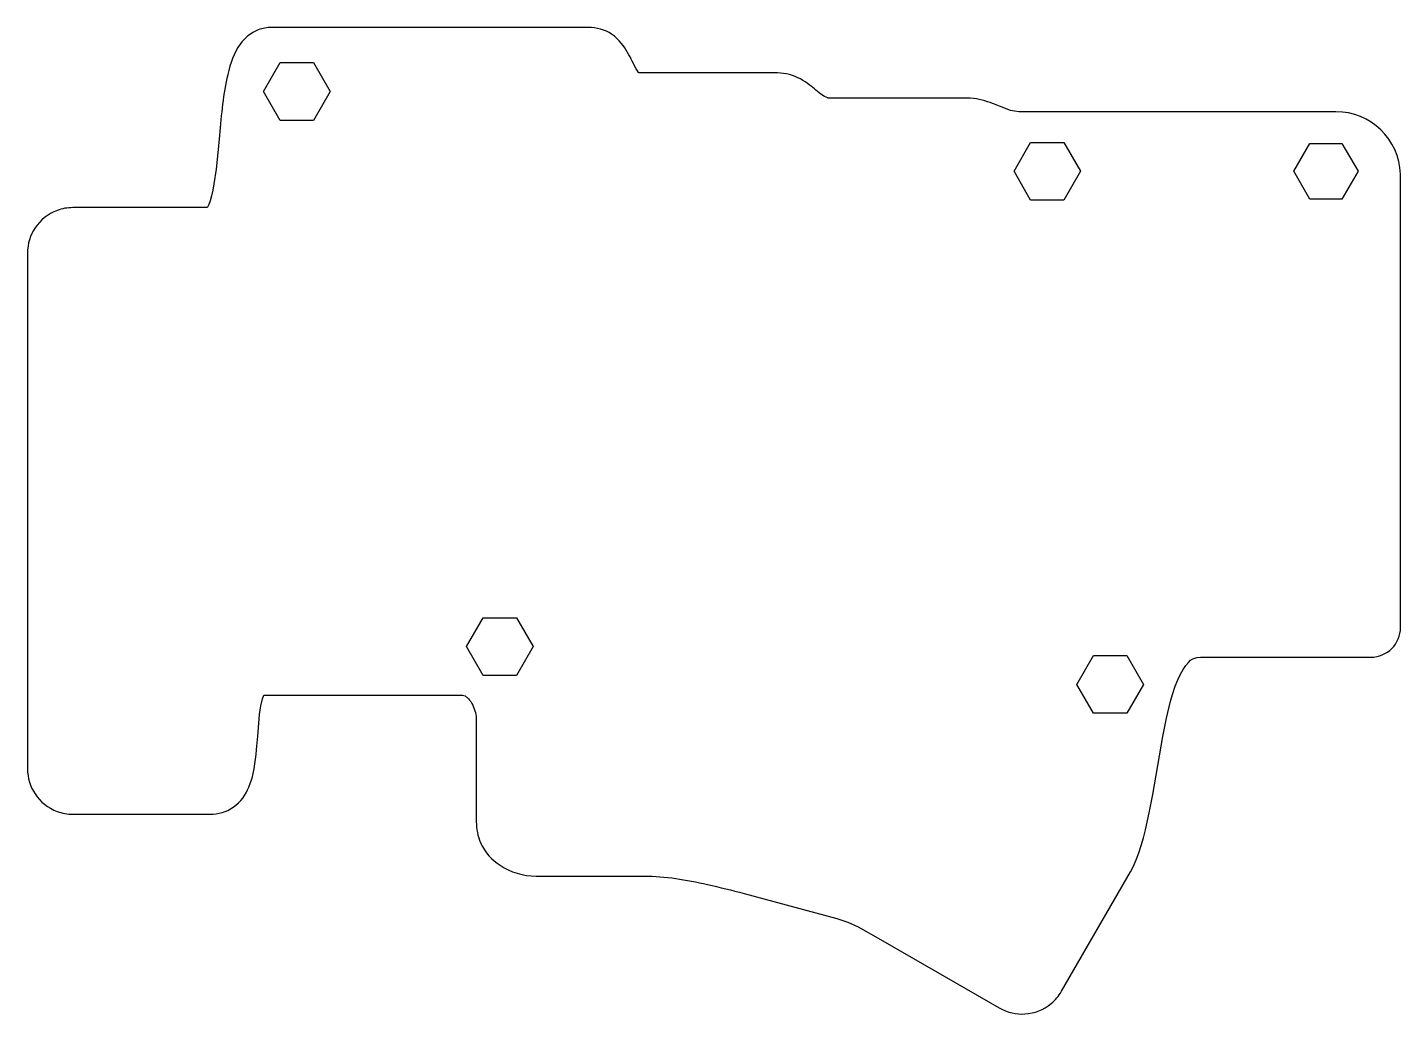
# Model space of a CAD drawing. Header units: millimetres. Extents: x -57 to 81, y -62 to 37.
import ezdxf

# ---------------------------------------------------------------- set-up
doc = ezdxf.new("R2010")
doc.units = ezdxf.units.MM
doc.layers.get('0').update_dxf_attribs({"linetype": 'CONTINUOUS'})

msp = doc.modelspace()

# ---------------------------------------------------------------- linework, layer by layer
for p, q in [((-0.22, 37.41), (-32.12, 37.41)), ((4.55, 33.26), (4.15, 34.03)), ((4.69, 33.04), (4.55, 33.26)), ((4.8, 32.9), (4.69, 33.04)), ((4.85, 32.86), (4.8, 32.9)), ((4.86, 32.85), (4.85, 32.86)), ((4.85, 32.86), (4.85, 32.86)), ((5.04, 32.84), (4.86, 32.85)), ((18.75, 32.84), (5.04, 32.84)), ((23.13, 30.71), (22.63, 31.11)), ((23.5, 30.46), (23.13, 30.71)), ((23.81, 30.33), (23.5, 30.46)), ((23.84, 30.32), (23.81, 30.33)), ((24.02, 30.31), (23.84, 30.32)), ((37.75, 30.31), (24.02, 30.31)), ((42.19, 29.07), (41.08, 29.49)), ((42.57, 28.99), (42.19, 29.07)), ((43.02, 28.95), (42.57, 28.99)), ((74.89, 28.95), (43.02, 28.95)), ((-37.33, 26.55), (-37.49, 24.82)), ((-37.49, 24.82), (-37.67, 23.19)), ((-37.67, 23.19), (-37.88, 21.7)), ((81.39, -22.86), (81.39, 22.68)), ((-38, 21.07), (-38.12, 20.5)), ((-37.88, 21.7), (-38, 21.07)), ((-38.52, 19.36), (-38.55, 19.31)), ((-38.4, 19.63), (-38.52, 19.36)), ((-38.26, 20.01), (-38.4, 19.63)), ((-38.12, 20.5), (-38.26, 20.01)), ((-38.55, 19.31), (-52.05, 19.31)), ((-56.62, 14.74), (-56.62, -37.06)), ((60.06, -26.38), (60.29, -26.17)), ((60.29, -26.17), (60.5, -26.03)), ((60.5, -26.03), (60.7, -25.94)), ((60.7, -25.94), (60.92, -25.89)), ((60.92, -25.89), (61.27, -25.86)), ((61.27, -25.86), (78.39, -25.86)), ((59, -28.13), (59.27, -27.56)), ((59.27, -27.56), (59.54, -27.08)), ((59.54, -27.08), (59.8, -26.68)), ((59.8, -26.68), (60.06, -26.38)), ((58.51, -29.5), (58.75, -28.78)), ((58.75, -28.78), (59, -28.13)), ((-33.17, -30.73), (-33.01, -30.05)), ((-33.01, -30.05), (-32.86, -29.66)), ((-32.86, -29.66), (-13.12, -29.66)), ((57.86, -32), (58.28, -30.27)), ((58.28, -30.27), (58.51, -29.5)), ((-33.48, -33.81), (-33.3, -31.61)), ((-33.3, -31.61), (-33.17, -30.73)), ((-11.51, -32.23), (-11.51, -42.39)), ((57.48, -33.84), (57.86, -32)), ((56.81, -37.72), (57.48, -33.84)), ((56.48, -39.64), (56.81, -37.72)), ((56.13, -41.48), (56.48, -39.64)), ((-52.05, -41.64), (-38.25, -41.64)), ((55.76, -43.19), (56.13, -41.48)), ((55.33, -44.79), (55.55, -44.02)), ((55.55, -44.02), (55.76, -43.19)), ((54.83, -46.22), (55.09, -45.52)), ((55.09, -45.52), (55.33, -44.79)), ((54.23, -47.44), (54.54, -46.87)), ((54.54, -46.87), (54.83, -46.22)), ((-5.49, -47.85), (5.38, -47.85)), ((47.31, -59.43), (54.23, -47.44)), ((15.4, -49.6), (24.72, -52.1)), ((24.72, -52.1), (25.83, -52.48)), ((25.83, -52.48), (26.87, -52.96)), ((26.87, -52.96), (29.13, -54.21)), ((29.13, -54.21), (41.06, -61.1))]:
    msp.add_line(p, q)
for points in [[(-31.22, 28.08), (-32.89, 30.98), (-31.22, 33.88), (-27.87, 33.88), (-26.2, 30.98), (-27.87, 28.08)], [(42.54, 22.96), (44.21, 25.86), (47.56, 25.86), (49.23, 22.96), (47.56, 20.06), (44.21, 20.06)], [(77.12, 22.96), (75.5, 20.16), (72.27, 20.16), (70.65, 22.96), (72.27, 25.76), (75.5, 25.76)], [(-5.81, -24.8), (-7.48, -27.7), (-10.83, -27.7), (-12.51, -24.8), (-10.83, -21.9), (-7.48, -21.9)], [(53.88, -31.49), (50.53, -31.49), (48.86, -28.59), (50.53, -25.69), (53.88, -25.69), (55.55, -28.59)]]:
    msp.add_lwpolyline(points, close=True)
for centre, radius, start, end in [((74.89, 22.45), 6.5, 2.0599, 90.0048), ((78.39, -22.86), 3, 270, 359.9989)]:
    msp.add_arc(centre, radius, start, end)
for points, knots in [([(-32.12, 37.41), (-32.55, 37.41), (-33, 37.34), (-33.42, 37.18), (-34.19, 36.88), (-34.81, 36.33), (-35.24, 35.74), (-35.89, 34.83), (-36.23, 33.81), (-36.5, 32.69), (-36.5, 32.68), (-36.5, 32.66), (-36.5, 32.65)], [-1, -1, -1, -1, -0.9522531, -0.9522531, -0.9522531, -0.8632715, -0.8632715, -0.8632715, -0.7265431, -0.7265431, -0.7265431, -0.7250411, -0.7250411, -0.7250411, -0.7250411]), ([(4.15, 34.03), (4.02, 34.29), (3.87, 34.59), (3.7, 34.9), (3.36, 35.5), (2.89, 36.21), (2.09, 36.74), (1.43, 37.17), (0.58, 37.41), (-0.22, 37.41)], [-0.4971416, -0.4971416, -0.4971416, -0.4971416, -0.3854393, -0.3854393, -0.3854393, -0.1735652, -0.1735652, -0.1735652, 0, 0, 0, 0]), ([(22.63, 31.11), (22.23, 31.45), (21.74, 31.87), (21.07, 32.24), (20.43, 32.59), (19.59, 32.84), (18.75, 32.84)], [-0.4974119, -0.4974119, -0.4974119, -0.4974119, -0.2434327, -0.2434327, -0.2434327, 0, 0, 0, 0]), ([(41.08, 29.49), (40.87, 29.58), (40.63, 29.68), (40.38, 29.78), (39.75, 30.02), (38.97, 30.24), (38.14, 30.3)], [-0.4932435, -0.4932435, -0.4932435, -0.4932435, -0.364805, -0.364805, -0.364805, -0.0486724, -0.0486724, -0.0486724, -0.0486724]), ([(-52.05, 19.31), (-52.59, 19.31), (-53.14, 19.22), (-53.63, 19.03), (-54.59, 18.68), (-55.32, 18.07), (-55.86, 17.27), (-56.33, 16.57), (-56.62, 15.66), (-56.62, 14.74)], [-1, -1, -1, -1, -0.783857, -0.783857, -0.783857, -0.366816, -0.366816, -0.366816, 0, 0, 0, 0]), ([(-13.12, -29.66), (-12.78, -29.66), (-12.68, -29.71), (-12.52, -29.83), (-12.45, -29.87), (-12.38, -29.94), (-12.3, -30.03)], [-1, -1, -1, -1, -0.7162016, -0.7162016, -0.7162016, -0.5990502, -0.5990502, -0.5990502, -0.5990502]), ([(-12.3, -30.03), (-12.15, -30.19), (-11.99, -30.42), (-11.86, -30.69), (-11.64, -31.16), (-11.51, -31.68), (-11.51, -32.23)], [-0.5990502, -0.5990502, -0.5990502, -0.5990502, -0.3765712, -0.3765712, -0.3765712, 0, 0, 0, 0]), ([(-38.25, -41.64), (-37.46, -41.64), (-36.61, -41.41), (-35.95, -40.94), (-35.17, -40.41), (-34.69, -39.66), (-34.38, -38.92), (-33.86, -37.71), (-33.71, -36.43), (-33.59, -35.15), (-33.55, -34.7), (-33.51, -34.25), (-33.48, -33.81)], [0, 0, 0, 0, 0.105783, 0.105783, 0.105783, 0.2277579, 0.2277579, 0.2277579, 0.4284304, 0.4284304, 0.4284304, 0.4993848, 0.4993848, 0.4993848, 0.4993848]), ([(-56.62, -37.06), (-56.62, -37.98), (-56.33, -38.9), (-55.86, -39.6), (-55.32, -40.39), (-54.59, -41), (-53.63, -41.36), (-53.14, -41.54), (-52.59, -41.64), (-52.05, -41.64)], [0, 0, 0, 0, 0.366816, 0.366816, 0.366816, 0.783857, 0.783857, 0.783857, 1, 1, 1, 1]), ([(-11.51, -42.39), (-11.51, -43.12), (-11.36, -43.85), (-11.08, -44.5), (-10.64, -45.5), (-9.92, -46.24), (-9.12, -46.77), (-8.08, -47.47), (-6.82, -47.85), (-5.49, -47.85)], [-1, -1, -1, -1, -0.783393, -0.783393, -0.783393, -0.444038, -0.444038, -0.444038, 0, 0, 0, 0]), ([(5.38, -47.85), (7.48, -47.85), (9.57, -48.21), (11.73, -48.69), (12.95, -48.97), (14.18, -49.28), (15.4, -49.6)], [0, 0, 0, 0, 0.639736, 0.639736, 0.639736, 1, 1, 1, 1]), ([(41.06, -61.1), (41.86, -61.56), (42.8, -61.76), (43.64, -61.7), (44.6, -61.64), (45.5, -61.31), (46.28, -60.66), (46.68, -60.32), (47.04, -59.9), (47.31, -59.43)], [0, 0, 0, 0, 0.36682, 0.36682, 0.36682, 0.783863, 0.783863, 0.783863, 1, 1, 1, 1])]:
    msp.add_open_spline(points, degree=3, knots=knots)
for points in [[(-36.5, 32.65), (-36.94, 30.81), (-37.14, 28.66), (-37.33, 26.55)], [(38.14, 30.3), (38.01, 30.31), (37.88, 30.31), (37.75, 30.31)]]:
    msp.add_open_spline(points, degree=3)

doc.saveas('drawing.dxf')
